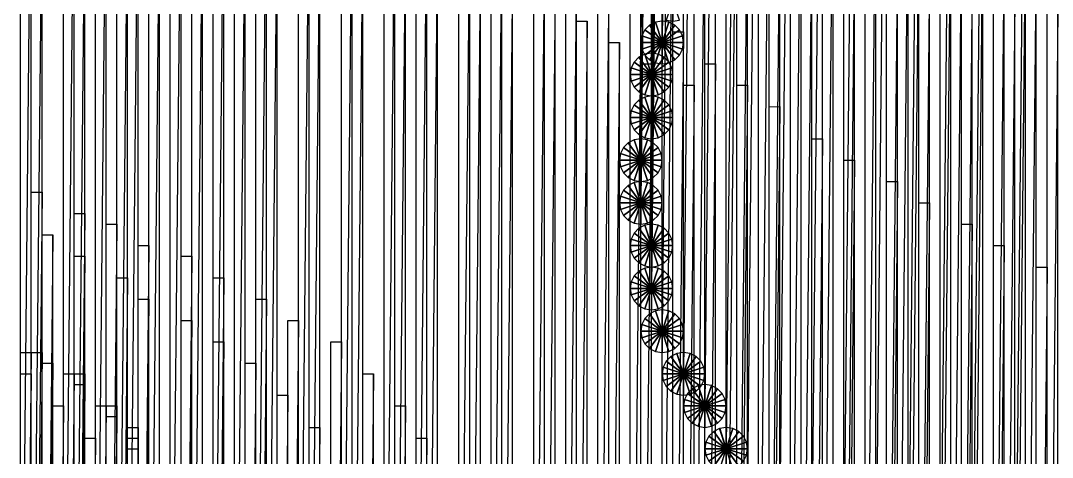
# Model space of a CAD drawing. Header units: metres. Extents: x -172 to 779, y -182 to 937.
# Drawn here: x -10 to 86.5, y 455.2 to 496 of the extents above; entities that cross this region are included whole.
import ezdxf

# ---------------------------------------------------------------- set-up
doc = ezdxf.new("R2010")
doc.units = ezdxf.units.M

msp = doc.modelspace()

# ---------------------------------------------------------------- linework, layer by layer
for points in [[(50, 494), (51, 494), (51, 595), (51.0001, 595.0001, 0.0001)], [(51, 595), (50, 494), (50, 595), (50.0001, 595.0001, 0.0001)], [(49, 491), (50, 491), (50, 592), (50.0001, 592.0001, 0.0001)], [(50, 592), (49, 491), (49, 592), (49.0001, 592.0001, 0.0001)], [(49, 487), (50, 487), (50, 588), (50.0001, 588.0001, 0.0001)], [(50, 588), (49, 487), (49, 588), (49.0001, 588.0001, 0.0001)], [(48, 483), (49, 483), (49, 584), (49.0001, 584.0001, 0.0001)], [(49, 584), (48, 483), (48, 584), (48.0001, 584.0001, 0.0001)], [(48, 479), (49, 479), (49, 580), (49.0001, 580.0001, 0.0001)], [(49, 580), (48, 479), (48, 580), (48.0001, 580.0001, 0.0001)], [(49, 475), (50, 475), (50, 576), (50.0001, 576.0001, 0.0001)], [(50, 576), (49, 475), (49, 576), (49.0001, 576.0001, 0.0001)], [(49, 471), (50, 471), (50, 572), (50.0001, 572.0001, 0.0001)], [(50, 572), (49, 471), (49, 572), (49.0001, 572.0001, 0.0001)], [(50, 467), (51, 467), (51, 568), (51.0001, 568.0001, 0.0001)], [(51, 568), (50, 467), (50, 568), (50.0001, 568.0001, 0.0001)], [(52, 463), (53, 463), (53, 564), (53.0001, 564.0001, 0.0001)], [(53, 564), (52, 463), (52, 564), (52.0001, 564.0001, 0.0001)], [(54, 460), (55, 460), (55, 561), (55.0001, 561.0001, 0.0001)], [(55, 561), (54, 460), (54, 561), (54.0001, 561.0001, 0.0001)], [(56, 456), (57, 456), (57, 557), (57.0001, 557.0001, 0.0001)], [(57, 557), (56, 456), (56, 557), (56.0001, 557.0001, 0.0001)], [(58, 453), (59, 453), (59, 554), (59.0001, 554.0001, 0.0001)], [(59, 554), (58, 453), (58, 554), (58.0001, 554.0001, 0.0001)], [(61, 450), (62, 450), (62, 551), (62.0001, 551.0001, 0.0001)], [(62, 551), (61, 450), (61, 551), (61.0001, 551.0001, 0.0001)], [(64, 447), (65, 447), (65, 548), (65.0001, 548.0001, 0.0001)], [(65, 548), (64, 447), (64, 548), (64.0001, 548.0001, 0.0001)], [(67, 445), (68, 445), (68, 546), (68.0001, 546.0001, 0.0001)], [(68, 546), (67, 445), (67, 546), (67.0001, 546.0001, 0.0001)], [(70, 442), (71, 442), (71, 543), (71.0001, 543.0001, 0.0001)], [(71, 543), (70, 442), (70, 543), (70.0001, 543.0001, 0.0001)], [(73, 439), (74, 439), (74, 540), (74.0001, 540.0001, 0.0001)], [(74, 540), (73, 439), (73, 540), (73.0001, 540.0001, 0.0001)], [(76, 437), (77, 437), (77, 538), (77.0001, 538.0001, 0.0001)], [(77, 538), (76, 437), (76, 538), (76.0001, 538.0001, 0.0001)], [(79, 434), (80, 434), (80, 535), (80.0001, 535.0001, 0.0001)], [(80, 535), (79, 434), (79, 535), (79.0001, 535.0001, 0.0001)], [(83, 432), (84, 432), (84, 533), (84.0001, 533.0001, 0.0001)], [(84, 533), (83, 432), (83, 533), (83.0001, 533.0001, 0.0001)], [(56, 422), (57, 422), (57, 523), (57.0001, 523.0001, 0.0001)], [(57, 523), (56, 422), (56, 523), (56.0001, 523.0001, 0.0001)], [(59, 420), (60, 420), (60, 521), (60.0001, 521.0001, 0.0001)], [(60, 521), (59, 420), (59, 521), (59.0001, 521.0001, 0.0001)], [(-10, 417), (-9, 417), (-9, 518), (-8.9999, 518.0001, 0.0001)], [(-9, 518), (-10, 417), (-10, 518), (-9.9999, 518.0001, 0.0001)], [(62, 417), (63, 417), (63, 518), (63.0001, 518.0001, 0.0001)], [(63, 518), (62, 417), (62, 518), (62.0001, 518.0001, 0.0001)], [(-6, 416), (-5, 416), (-5, 517), (-4.9999, 517.0001, 0.0001)], [(-5, 517), (-6, 416), (-6, 517), (-5.9999, 517.0001, 0.0001)], [(-3, 415), (-2, 415), (-2, 516), (-1.9999, 516.0001, 0.0001)], [(-2, 516), (-3, 415), (-3, 516), (-2.9999, 516.0001, 0.0001)], [(50, 415), (51, 415), (51, 516), (51.0001, 516.0001, 0.0001)], [(51, 516), (50, 415), (50, 516), (50.0001, 516.0001, 0.0001)], [(65, 415), (66, 415), (66, 516), (66.0001, 516.0001, 0.0001)], [(66, 516), (65, 415), (65, 516), (65.0001, 516.0001, 0.0001)], [(0, 414), (1, 414), (1, 515), (1.0001, 515.0001, 0.0001)], [(1, 515), (0, 414), (0, 515), (0.0001, 515.0001, 0.0001)], [(4, 414), (5, 414), (5, 515), (5.0001, 515.0001, 0.0001)], [(5, 515), (4, 414), (4, 515), (4.0001, 515.0001, 0.0001)], [(8, 413), (9, 413), (9, 514), (9.0001, 514.0001, 0.0001)], [(9, 514), (8, 413), (8, 514), (8.0001, 514.0001, 0.0001)], [(12, 413), (13, 413), (13, 514), (13.0001, 514.0001, 0.0001)], [(13, 514), (12, 413), (12, 514), (12.0001, 514.0001, 0.0001)], [(69, 413), (70, 413), (70, 514), (70.0001, 514.0001, 0.0001)], [(70, 514), (69, 413), (69, 514), (69.0001, 514.0001, 0.0001)], [(16, 412), (17, 412), (17, 513), (17.0001, 513.0001, 0.0001)], [(17, 513), (16, 412), (16, 513), (16.0001, 513.0001, 0.0001)], [(53, 412), (54, 412), (54, 513), (54.0001, 513.0001, 0.0001)], [(54, 513), (53, 412), (53, 513), (53.0001, 513.0001, 0.0001)], [(20, 411), (21, 411), (21, 512), (21.0001, 512.0001, 0.0001)], [(21, 512), (20, 411), (20, 512), (20.0001, 512.0001, 0.0001)], [(72, 411), (73, 411), (73, 512), (73.0001, 512.0001, 0.0001)], [(73, 512), (72, 411), (72, 512), (72.0001, 512.0001, 0.0001)], [(-9, 410), (-8, 410), (-8, 511), (-7.9999, 511.0001, 0.0001)], [(-8, 511), (-9, 410), (-9, 511), (-8.9999, 511.0001, 0.0001)], [(24, 410), (25, 410), (25, 511), (25.0001, 511.0001, 0.0001)], [(25, 511), (24, 410), (24, 511), (24.0001, 511.0001, 0.0001)], [(57, 410), (58, 410), (58, 511), (58.0001, 511.0001, 0.0001)], [(58, 511), (57, 410), (57, 511), (57.0001, 511.0001, 0.0001)], [(-5, 409), (-4, 409), (-4, 510), (-3.9999, 510.0001, 0.0001)], [(-4, 510), (-5, 409), (-5, 510), (-4.9999, 510.0001, 0.0001)], [(-1, 409), (0, 409), (0, 510), (0.0001, 510.0001, 0.0001)], [(0, 510), (-1, 409), (-1, 510), (-0.9999, 510.0001, 0.0001)], [(2, 409), (3, 409), (3, 510), (3.0001, 510.0001, 0.0001)], [(3, 510), (2, 409), (2, 510), (2.0001, 510.0001, 0.0001)], [(6, 409), (7, 409), (7, 510), (7.0001, 510.0001, 0.0001)], [(7, 510), (6, 409), (6, 510), (6.0001, 510.0001, 0.0001)], [(10, 409), (11, 409), (11, 510), (11.0001, 510.0001, 0.0001)], [(11, 510), (10, 409), (10, 510), (10.0001, 510.0001, 0.0001)], [(27, 409), (28, 409), (28, 510), (28.0001, 510.0001, 0.0001)], [(28, 510), (27, 409), (27, 510), (27.0001, 510.0001, 0.0001)], [(76, 409), (77, 409), (77, 510), (77.0001, 510.0001, 0.0001)], [(77, 510), (76, 409), (76, 510), (76.0001, 510.0001, 0.0001)], [(13, 408), (14, 408), (14, 509), (14.0001, 509.0001, 0.0001)], [(14, 509), (13, 408), (13, 509), (13.0001, 509.0001, 0.0001)], [(60, 408), (61, 408), (61, 509), (61.0001, 509.0001, 0.0001)], [(61, 509), (60, 408), (60, 509), (60.0001, 509.0001, 0.0001)], [(17, 407), (18, 407), (18, 508), (18.0001, 508.0001, 0.0001)], [(18, 508), (17, 407), (17, 508), (17.0001, 508.0001, 0.0001)], [(31, 407), (32, 407), (32, 508), (32.0001, 508.0001, 0.0001)], [(32, 508), (31, 407), (31, 508), (31.0001, 508.0001, 0.0001)], [(73, 407), (74, 407), (74, 508), (74.0001, 508.0001, 0.0001)], [(74, 508), (73, 407), (73, 508), (73.0001, 508.0001, 0.0001)], [(79, 407), (80, 407), (80, 508), (80.0001, 508.0001, 0.0001)], [(80, 508), (79, 407), (79, 508), (79.0001, 508.0001, 0.0001)], [(21, 406), (22, 406), (22, 507), (22.0001, 507.0001, 0.0001)], [(22, 507), (21, 406), (21, 507), (21.0001, 507.0001, 0.0001)], [(63, 406), (64, 406), (64, 507), (64.0001, 507.0001, 0.0001)], [(64, 507), (63, 406), (63, 507), (63.0001, 507.0001, 0.0001)], [(83, 406), (84, 406), (84, 507), (84.0001, 507.0001, 0.0001)], [(84, 507), (83, 406), (83, 507), (83.0001, 507.0001, 0.0001)], [(25, 405), (26, 405), (26, 506), (26.0001, 506.0001, 0.0001)], [(26, 506), (25, 405), (25, 506), (25.0001, 506.0001, 0.0001)], [(34, 405), (35, 405), (35, 506), (35.0001, 506.0001, 0.0001)], [(35, 506), (34, 405), (34, 506), (34.0001, 506.0001, 0.0001)], [(77, 405), (78, 405), (78, 506), (78.0001, 506.0001, 0.0001)], [(78, 506), (77, 405), (77, 506), (77.0001, 506.0001, 0.0001)], [(28, 404), (29, 404), (29, 505), (29.0001, 505.0001, 0.0001)], [(29, 505), (28, 404), (28, 505), (28.0001, 505.0001, 0.0001)], [(38, 403), (39, 403), (39, 504), (39.0001, 504.0001, 0.0001)], [(39, 504), (38, 403), (38, 504), (38.0001, 504.0001, 0.0001)], [(67, 403), (68, 403), (68, 504), (68.0001, 504.0001, 0.0001)], [(68, 504), (67, 403), (67, 504), (67.0001, 504.0001, 0.0001)], [(81, 403), (82, 403), (82, 504), (82.0001, 504.0001, 0.0001)], [(82, 504), (81, 403), (81, 504), (81.0001, 504.0001, 0.0001)], [(32, 402), (33, 402), (33, 503), (33.0001, 503.0001, 0.0001)], [(33, 503), (32, 402), (32, 503), (32.0001, 503.0001, 0.0001)], [(71, 402), (72, 402), (72, 503), (72.0001, 503.0001, 0.0001)], [(72, 503), (71, 402), (71, 503), (71.0001, 503.0001, 0.0001)], [(84, 402), (85, 402), (85, 503), (85.0001, 503.0001, 0.0001)], [(85, 503), (84, 402), (84, 503), (84.0001, 503.0001, 0.0001)], [(41, 401), (42, 401), (42, 502), (42.0001, 502.0001, 0.0001)], [(42, 502), (41, 401), (41, 502), (41.0001, 502.0001, 0.0001)], [(35, 400), (36, 400), (36, 501), (36.0001, 501.0001, 0.0001)], [(36, 501), (35, 400), (35, 501), (35.0001, 501.0001, 0.0001)], [(74, 400), (75, 400), (75, 501), (75.0001, 501.0001, 0.0001)], [(75, 501), (74, 400), (74, 501), (74.0001, 501.0001, 0.0001)], [(44, 399), (45, 399), (45, 500), (45.0001, 500.0001, 0.0001)], [(45, 500), (44, 399), (44, 500), (44.0001, 500.0001, 0.0001)], [(78, 399), (79, 399), (79, 500), (79.0001, 500.0001, 0.0001)], [(79, 500), (78, 399), (78, 500), (78.0001, 500.0001, 0.0001)], [(39, 398), (40, 398), (40, 499), (40.0001, 499.0001, 0.0001)], [(40, 499), (39, 398), (39, 499), (39.0001, 499.0001, 0.0001)], [(51, 498), (50.381966, 496.0979), (51, 496), (51.0001, 496.0001, 0.0001)], [(51, 498), (51, 496), (51.618034, 496.0979), (51.618134, 496.098, 0.0001)], [(82, 397), (83, 397), (83, 498), (83.0001, 498.0001, 0.0001)], [(83, 498), (82, 397), (82, 498), (82.0001, 498.0001, 0.0001)], [(47, 396), (48, 396), (48, 497), (48.0001, 497.0001, 0.0001)], [(48, 497), (47, 396), (47, 497), (47.0001, 497.0001, 0.0001)], [(86, 396), (87, 396), (87, 497), (87.0001, 497.0001, 0.0001)], [(87, 497), (86, 396), (86, 497), (86.0001, 497.0001, 0.0001)], [(42, 395), (43, 395), (43, 496), (43.0001, 496.0001, 0.0001)], [(43, 496), (42, 395), (42, 496), (42.0001, 496.0001, 0.0001)], [(50, 494), (48.381966, 495.17557), (48.097885, 494.61804), (48.097984, 494.61813, 0.0001)], [(50, 494), (48.82443, 495.61804), (48.381966, 495.17557), (48.382065, 495.17566, 0.0001)], [(50, 494), (49.381966, 495.9021), (48.82443, 495.61804), (48.824528, 495.61813, 0.0001)], [(50, 494), (50, 496), (49.381966, 495.9021), (49.382065, 495.9022, 0.0001)], [(50, 494), (50.618034, 495.9021), (50, 496), (50.0001, 496.0001, 0.0001)], [(50, 494), (51.17557, 495.61804), (50.618034, 495.9021), (50.618134, 495.9022, 0.0001)], [(50, 494), (51.618034, 495.17557), (51.17557, 495.61804), (51.17567, 495.61813, 0.0001)], [(50, 494), (51.902115, 494.61804), (51.618034, 495.17557), (51.618134, 495.17566, 0.0001)], [(50, 494), (48.097885, 494.61804), (48, 494), (48.0001, 494.0001, 0.0001)], [(50, 494), (52, 494), (51.902115, 494.61804), (51.902214, 494.61813, 0.0001)], [(51, 394), (52, 394), (52, 495), (52.0001, 495.0001, 0.0001)], [(52, 495), (51, 394), (51, 495), (51.0001, 495.0001, 0.0001)], [(45, 393), (46, 393), (46, 494), (46.0001, 494.0001, 0.0001)], [(46, 494), (45, 393), (45, 494), (45.0001, 494.0001, 0.0001)], [(50, 494), (48, 494), (48.097885, 493.38196), (48.097984, 493.38205, 0.0001)], [(50, 494), (48.097885, 493.38196), (48.381966, 492.82443), (48.382065, 492.82452, 0.0001)], [(50, 494), (48.381966, 492.82443), (48.82443, 492.38196), (48.824528, 492.38205, 0.0001)], [(50, 494), (48.82443, 492.38196), (49.381966, 492.0979), (49.382065, 492.098, 0.0001)], [(50, 494), (49.381966, 492.0979), (50, 492), (50.0001, 492.0001, 0.0001)], [(50, 494), (51.902115, 493.38196), (52, 494), (52.0001, 494.0001, 0.0001)], [(50, 494), (50, 492), (50.618034, 492.0979), (50.618134, 492.098, 0.0001)], [(50, 494), (50.618034, 492.0979), (51.17557, 492.38196), (51.17567, 492.38205, 0.0001)], [(50, 494), (51.17557, 492.38196), (51.618034, 492.82443), (51.618134, 492.82452, 0.0001)], [(50, 494), (51.618034, 492.82443), (51.902115, 493.38196), (51.902214, 493.38205, 0.0001)], [(49, 491), (47.381966, 492.17557), (47.097885, 491.61804), (47.097984, 491.61813, 0.0001)], [(49, 491), (47.82443, 492.61804), (47.381966, 492.17557), (47.382065, 492.17566, 0.0001)], [(49, 491), (48.381966, 492.9021), (47.82443, 492.61804), (47.824528, 492.61813, 0.0001)], [(49, 491), (49, 493), (48.381966, 492.9021), (48.382065, 492.9022, 0.0001)], [(49, 491), (49.618034, 492.9021), (49, 493), (49.0001, 493.0001, 0.0001)], [(49, 491), (50.17557, 492.61804), (49.618034, 492.9021), (49.618134, 492.9022, 0.0001)], [(49, 491), (50.618034, 492.17557), (50.17557, 492.61804), (50.17567, 492.61813, 0.0001)], [(49, 491), (50.902115, 491.61804), (50.618034, 492.17557), (50.618134, 492.17566, 0.0001)], [(49, 491), (47.097885, 491.61804), (47, 491), (47.0001, 491.0001, 0.0001)], [(48, 391), (49, 391), (49, 492), (49.0001, 492.0001, 0.0001)], [(49, 492), (48, 391), (48, 492), (48.0001, 492.0001, 0.0001)], [(49, 491), (51, 491), (50.902115, 491.61804), (50.902214, 491.61813, 0.0001)], [(54, 391), (55, 391), (55, 492), (55.0001, 492.0001, 0.0001)], [(55, 492), (54, 391), (54, 492), (54.0001, 492.0001, 0.0001)], [(49, 491), (47, 491), (47.097885, 490.38196), (47.097984, 490.38205, 0.0001)], [(49, 491), (47.097885, 490.38196), (47.381966, 489.82443), (47.382065, 489.82452, 0.0001)], [(49, 491), (47.381966, 489.82443), (47.82443, 489.38196), (47.824528, 489.38205, 0.0001)], [(49, 491), (47.82443, 489.38196), (48.381966, 489.0979), (48.382065, 489.098, 0.0001)], [(49, 491), (48.381966, 489.0979), (49, 489), (49.0001, 489.0001, 0.0001)], [(49, 491), (50.902115, 490.38196), (51, 491), (51.0001, 491.0001, 0.0001)], [(49, 491), (49, 489), (49.618034, 489.0979), (49.618134, 489.098, 0.0001)], [(49, 491), (49.618034, 489.0979), (50.17557, 489.38196), (50.17567, 489.38205, 0.0001)], [(49, 491), (50.17557, 489.38196), (50.618034, 489.82443), (50.618134, 489.82452, 0.0001)], [(49, 491), (50.618034, 489.82443), (50.902115, 490.38196), (50.902214, 490.38205, 0.0001)], [(52, 389), (53, 389), (53, 490), (53.0001, 490.0001, 0.0001)], [(53, 490), (52, 389), (52, 490), (52.0001, 490.0001, 0.0001)], [(57, 389), (58, 389), (58, 490), (58.0001, 490.0001, 0.0001)], [(58, 490), (57, 389), (57, 490), (57.0001, 490.0001, 0.0001)], [(49, 487), (47.82443, 488.61804), (47.381966, 488.17557), (47.382065, 488.17566, 0.0001)], [(49, 487), (48.381966, 488.9021), (47.82443, 488.61804), (47.824528, 488.61813, 0.0001)], [(49, 487), (49, 489), (48.381966, 488.9021), (48.382065, 488.9022, 0.0001)], [(49, 487), (49.618034, 488.9021), (49, 489), (49.0001, 489.0001, 0.0001)], [(49, 487), (50.17557, 488.61804), (49.618034, 488.9021), (49.618134, 488.9022, 0.0001)], [(49, 487), (50.618034, 488.17557), (50.17557, 488.61804), (50.17567, 488.61813, 0.0001)], [(49, 487), (47.097885, 487.61804), (47, 487), (47.0001, 487.0001, 0.0001)], [(49, 487), (47.381966, 488.17557), (47.097885, 487.61804), (47.097984, 487.61813, 0.0001)], [(49, 487), (50.902115, 487.61804), (50.618034, 488.17557), (50.618134, 488.17566, 0.0001)], [(49, 487), (51, 487), (50.902115, 487.61804), (50.902214, 487.61813, 0.0001)], [(60, 387), (61, 387), (61, 488), (61.0001, 488.0001, 0.0001)], [(61, 488), (60, 387), (60, 488), (60.0001, 488.0001, 0.0001)], [(49, 487), (47, 487), (47.097885, 486.38196), (47.097984, 486.38205, 0.0001)], [(49, 487), (47.097885, 486.38196), (47.381966, 485.82443), (47.382065, 485.82452, 0.0001)], [(49, 487), (47.381966, 485.82443), (47.82443, 485.38196), (47.824528, 485.38205, 0.0001)], [(49, 487), (47.82443, 485.38196), (48.381966, 485.0979), (48.382065, 485.098, 0.0001)], [(49, 487), (48.381966, 485.0979), (49, 485), (49.0001, 485.0001, 0.0001)], [(49, 487), (50.902115, 486.38196), (51, 487), (51.0001, 487.0001, 0.0001)], [(49, 487), (49, 485), (49.618034, 485.0979), (49.618134, 485.098, 0.0001)], [(49, 487), (49.618034, 485.0979), (50.17557, 485.38196), (50.17567, 485.38205, 0.0001)], [(49, 487), (50.17557, 485.38196), (50.618034, 485.82443), (50.618134, 485.82452, 0.0001)], [(49, 487), (50.618034, 485.82443), (50.902115, 486.38196), (50.902214, 486.38205, 0.0001)], [(48, 483), (46.82443, 484.61804), (46.381966, 484.17557), (46.382065, 484.17566, 0.0001)], [(48, 483), (47.381966, 484.9021), (46.82443, 484.61804), (46.824528, 484.61813, 0.0001)], [(48, 483), (48, 485), (47.381966, 484.9021), (47.382065, 484.9022, 0.0001)], [(48, 483), (48.618034, 484.9021), (48, 485), (48.0001, 485.0001, 0.0001)], [(48, 483), (49.17557, 484.61804), (48.618034, 484.9021), (48.618134, 484.9022, 0.0001)], [(48, 483), (49.618034, 484.17557), (49.17557, 484.61804), (49.17567, 484.61813, 0.0001)], [(64, 384), (65, 384), (65, 485), (65.0001, 485.0001, 0.0001)], [(65, 485), (64, 384), (64, 485), (64.0001, 485.0001, 0.0001)], [(48, 483), (46.097885, 483.61804), (46, 483), (46.0001, 483.0001, 0.0001)], [(48, 483), (46.381966, 484.17557), (46.097885, 483.61804), (46.097984, 483.61813, 0.0001)], [(48, 483), (49.902115, 483.61804), (49.618034, 484.17557), (49.618134, 484.17566, 0.0001)], [(48, 483), (50, 483), (49.902115, 483.61804), (49.902214, 483.61813, 0.0001)], [(48, 483), (46, 483), (46.097885, 482.38196), (46.097984, 482.38205, 0.0001)], [(48, 483), (46.097885, 482.38196), (46.381966, 481.82443), (46.382065, 481.82452, 0.0001)], [(48, 483), (46.381966, 481.82443), (46.82443, 481.38196), (46.824528, 481.38205, 0.0001)], [(48, 483), (46.82443, 481.38196), (47.381966, 481.0979), (47.382065, 481.098, 0.0001)], [(48, 483), (47.381966, 481.0979), (48, 481), (48.0001, 481.0001, 0.0001)], [(48, 483), (49.902115, 482.38196), (50, 483), (50.0001, 483.0001, 0.0001)], [(48, 483), (48, 481), (48.618034, 481.0979), (48.618134, 481.098, 0.0001)], [(48, 483), (48.618034, 481.0979), (49.17557, 481.38196), (49.17567, 481.38205, 0.0001)], [(48, 483), (49.17557, 481.38196), (49.618034, 481.82443), (49.618134, 481.82452, 0.0001)], [(48, 483), (49.618034, 481.82443), (49.902115, 482.38196), (49.902214, 482.38205, 0.0001)], [(67, 382), (68, 382), (68, 483), (68.0001, 483.0001, 0.0001)], [(68, 483), (67, 382), (67, 483), (67.0001, 483.0001, 0.0001)], [(48, 479), (46.82443, 480.61804), (46.381966, 480.17557), (46.382065, 480.17566, 0.0001)], [(48, 479), (47.381966, 480.9021), (46.82443, 480.61804), (46.824528, 480.61813, 0.0001)], [(48, 479), (48, 481), (47.381966, 480.9021), (47.382065, 480.9022, 0.0001)], [(48, 479), (48.618034, 480.9021), (48, 481), (48.0001, 481.0001, 0.0001)], [(48, 479), (49.17557, 480.61804), (48.618034, 480.9021), (48.618134, 480.9022, 0.0001)], [(48, 479), (49.618034, 480.17557), (49.17557, 480.61804), (49.17567, 480.61813, 0.0001)], [(71, 380), (72, 380), (72, 481), (72.0001, 481.0001, 0.0001)], [(72, 481), (71, 380), (71, 481), (71.0001, 481.0001, 0.0001)], [(-9, 379), (-8, 379), (-8, 480), (-7.9999, 480.0001, 0.0001)], [(-8, 480), (-9, 379), (-9, 480), (-8.9999, 480.0001, 0.0001)], [(48, 479), (46.097885, 479.61804), (46, 479), (46.0001, 479.0001, 0.0001)], [(48, 479), (46.381966, 480.17557), (46.097885, 479.61804), (46.097984, 479.61813, 0.0001)], [(48, 479), (49.902115, 479.61804), (49.618034, 480.17557), (49.618134, 480.17566, 0.0001)], [(48, 479), (50, 479), (49.902115, 479.61804), (49.902214, 479.61813, 0.0001)], [(48, 479), (46, 479), (46.097885, 478.38196), (46.097984, 478.38205, 0.0001)], [(48, 479), (46.097885, 478.38196), (46.381966, 477.82443), (46.382065, 477.82452, 0.0001)], [(48, 479), (46.381966, 477.82443), (46.82443, 477.38196), (46.824528, 477.38205, 0.0001)], [(48, 479), (46.82443, 477.38196), (47.381966, 477.0979), (47.382065, 477.098, 0.0001)], [(48, 479), (47.381966, 477.0979), (48, 477), (48.0001, 477.0001, 0.0001)], [(48, 479), (49.902115, 478.38196), (50, 479), (50.0001, 479.0001, 0.0001)], [(48, 479), (48, 477), (48.618034, 477.0979), (48.618134, 477.098, 0.0001)], [(48, 479), (48.618034, 477.0979), (49.17557, 477.38196), (49.17567, 477.38205, 0.0001)], [(48, 479), (49.17557, 477.38196), (49.618034, 477.82443), (49.618134, 477.82452, 0.0001)], [(48, 479), (49.618034, 477.82443), (49.902115, 478.38196), (49.902214, 478.38205, 0.0001)], [(74, 378), (75, 378), (75, 479), (75.0001, 479.0001, 0.0001)], [(75, 479), (74, 378), (74, 479), (74.0001, 479.0001, 0.0001)], [(-5, 377), (-4, 377), (-4, 478), (-3.9999, 478.0001, 0.0001)], [(-4, 478), (-5, 377), (-5, 478), (-4.9999, 478.0001, 0.0001)], [(-2, 376), (-1, 376), (-1, 477), (-0.9999, 477.0001, 0.0001)], [(-1, 477), (-2, 376), (-2, 477), (-1.9999, 477.0001, 0.0001)], [(49, 475), (48.381966, 476.9021), (47.82443, 476.61804), (47.824528, 476.61813, 0.0001)], [(49, 475), (49, 477), (48.381966, 476.9021), (48.382065, 476.9022, 0.0001)], [(49, 475), (49.618034, 476.9021), (49, 477), (49.0001, 477.0001, 0.0001)], [(49, 475), (50.17557, 476.61804), (49.618034, 476.9021), (49.618134, 476.9022, 0.0001)], [(78, 376), (79, 376), (79, 477), (79.0001, 477.0001, 0.0001)], [(79, 477), (78, 376), (78, 477), (78.0001, 477.0001, 0.0001)], [(-8, 375), (-7, 375), (-7, 476), (-6.9999, 476.0001, 0.0001)], [(-7, 476), (-8, 375), (-8, 476), (-7.9999, 476.0001, 0.0001)], [(49, 475), (47.381966, 476.17557), (47.097885, 475.61804), (47.097984, 475.61813, 0.0001)], [(49, 475), (47.82443, 476.61804), (47.381966, 476.17557), (47.382065, 476.17566, 0.0001)], [(49, 475), (50.618034, 476.17557), (50.17557, 476.61804), (50.17567, 476.61813, 0.0001)], [(49, 475), (50.902115, 475.61804), (50.618034, 476.17557), (50.618134, 476.17566, 0.0001)], [(1, 374), (2, 374), (2, 475), (2.0001, 475.0001, 0.0001)], [(2, 475), (1, 374), (1, 475), (1.0001, 475.0001, 0.0001)], [(49, 475), (47.097885, 475.61804), (47, 475), (47.0001, 475.0001, 0.0001)], [(49, 475), (47, 475), (47.097885, 474.38196), (47.097984, 474.38205, 0.0001)], [(49, 475), (47.097885, 474.38196), (47.381966, 473.82443), (47.382065, 473.82452, 0.0001)], [(49, 475), (47.381966, 473.82443), (47.82443, 473.38196), (47.824528, 473.38205, 0.0001)], [(49, 475), (47.82443, 473.38196), (48.381966, 473.0979), (48.382065, 473.098, 0.0001)], [(49, 475), (48.381966, 473.0979), (49, 473), (49.0001, 473.0001, 0.0001)], [(49, 475), (51, 475), (50.902115, 475.61804), (50.902214, 475.61813, 0.0001)], [(49, 475), (50.902115, 474.38196), (51, 475), (51.0001, 475.0001, 0.0001)], [(49, 475), (49, 473), (49.618034, 473.0979), (49.618134, 473.098, 0.0001)], [(49, 475), (49.618034, 473.0979), (50.17557, 473.38196), (50.17567, 473.38205, 0.0001)], [(49, 475), (50.17557, 473.38196), (50.618034, 473.82443), (50.618134, 473.82452, 0.0001)], [(49, 475), (50.618034, 473.82443), (50.902115, 474.38196), (50.902214, 474.38205, 0.0001)], [(81, 374), (82, 374), (82, 475), (82.0001, 475.0001, 0.0001)], [(82, 475), (81, 374), (81, 475), (81.0001, 475.0001, 0.0001)], [(-5, 373), (-4, 373), (-4, 474), (-3.9999, 474.0001, 0.0001)], [(-4, 474), (-5, 373), (-5, 474), (-4.9999, 474.0001, 0.0001)], [(5, 373), (6, 373), (6, 474), (6.0001, 474.0001, 0.0001)], [(6, 474), (5, 373), (5, 474), (5.0001, 474.0001, 0.0001)], [(49, 471), (48.381966, 472.9021), (47.82443, 472.61804), (47.824528, 472.61813, 0.0001)], [(49, 471), (49, 473), (48.381966, 472.9021), (48.382065, 472.9022, 0.0001)], [(49, 471), (49.618034, 472.9021), (49, 473), (49.0001, 473.0001, 0.0001)], [(49, 471), (50.17557, 472.61804), (49.618034, 472.9021), (49.618134, 472.9022, 0.0001)], [(85, 372), (86, 372), (86, 473), (86.0001, 473.0001, 0.0001)], [(86, 473), (85, 372), (85, 473), (85.0001, 473.0001, 0.0001)], [(-1, 371), (0, 371), (0, 472), (0.0001, 472.0001, 0.0001)], [(0, 472), (-1, 371), (-1, 472), (-0.9999, 472.0001, 0.0001)], [(8, 371), (9, 371), (9, 472), (9.0001, 472.0001, 0.0001)], [(9, 472), (8, 371), (8, 472), (8.0001, 472.0001, 0.0001)], [(49, 471), (47.381966, 472.17557), (47.097885, 471.61804), (47.097984, 471.61813, 0.0001)], [(49, 471), (47.82443, 472.61804), (47.381966, 472.17557), (47.382065, 472.17566, 0.0001)], [(49, 471), (50.618034, 472.17557), (50.17557, 472.61804), (50.17567, 472.61813, 0.0001)], [(49, 471), (50.902115, 471.61804), (50.618034, 472.17557), (50.618134, 472.17566, 0.0001)], [(49, 471), (47.097885, 471.61804), (47, 471), (47.0001, 471.0001, 0.0001)], [(49, 471), (47, 471), (47.097885, 470.38196), (47.097984, 470.38205, 0.0001)], [(49, 471), (47.097885, 470.38196), (47.381966, 469.82443), (47.382065, 469.82452, 0.0001)], [(49, 471), (47.381966, 469.82443), (47.82443, 469.38196), (47.824528, 469.38205, 0.0001)], [(49, 471), (47.82443, 469.38196), (48.381966, 469.0979), (48.382065, 469.098, 0.0001)], [(49, 471), (48.381966, 469.0979), (49, 469), (49.0001, 469.0001, 0.0001)], [(49, 471), (51, 471), (50.902115, 471.61804), (50.902214, 471.61813, 0.0001)], [(49, 471), (50.902115, 470.38196), (51, 471), (51.0001, 471.0001, 0.0001)], [(49, 471), (49, 469), (49.618034, 469.0979), (49.618134, 469.098, 0.0001)], [(49, 471), (49.618034, 469.0979), (50.17557, 469.38196), (50.17567, 469.38205, 0.0001)], [(49, 471), (50.17557, 469.38196), (50.618034, 469.82443), (50.618134, 469.82452, 0.0001)], [(49, 471), (50.618034, 469.82443), (50.902115, 470.38196), (50.902214, 470.38205, 0.0001)], [(1, 369), (2, 369), (2, 470), (2.0001, 470.0001, 0.0001)], [(2, 470), (1, 369), (1, 470), (1.0001, 470.0001, 0.0001)], [(12, 369), (13, 369), (13, 470), (13.0001, 470.0001, 0.0001)], [(13, 470), (12, 369), (12, 470), (12.0001, 470.0001, 0.0001)], [(50, 467), (50, 469), (49.381966, 468.9021), (49.382065, 468.9022, 0.0001)], [(50, 467), (50.618034, 468.9021), (50, 469), (50.0001, 469.0001, 0.0001)], [(50, 467), (48.381966, 468.17557), (48.097885, 467.61804), (48.097984, 467.61813, 0.0001)], [(50, 467), (48.82443, 468.61804), (48.381966, 468.17557), (48.382065, 468.17566, 0.0001)], [(50, 467), (49.381966, 468.9021), (48.82443, 468.61804), (48.824528, 468.61813, 0.0001)], [(50, 467), (51.17557, 468.61804), (50.618034, 468.9021), (50.618134, 468.9022, 0.0001)], [(50, 467), (51.618034, 468.17557), (51.17557, 468.61804), (51.17567, 468.61813, 0.0001)], [(50, 467), (51.902115, 467.61804), (51.618034, 468.17557), (51.618134, 468.17566, 0.0001)], [(5, 367), (6, 367), (6, 468), (6.0001, 468.0001, 0.0001)], [(6, 468), (5, 367), (5, 468), (5.0001, 468.0001, 0.0001)], [(15, 367), (16, 367), (16, 468), (16.0001, 468.0001, 0.0001)], [(16, 468), (15, 367), (15, 468), (15.0001, 468.0001, 0.0001)], [(50, 467), (48.097885, 467.61804), (48, 467), (48.0001, 467.0001, 0.0001)], [(50, 467), (52, 467), (51.902115, 467.61804), (51.902214, 467.61813, 0.0001)], [(50, 467), (48, 467), (48.097885, 466.38196), (48.097984, 466.38205, 0.0001)], [(50, 467), (48.097885, 466.38196), (48.381966, 465.82443), (48.382065, 465.82452, 0.0001)], [(50, 467), (48.381966, 465.82443), (48.82443, 465.38196), (48.824528, 465.38205, 0.0001)], [(50, 467), (48.82443, 465.38196), (49.381966, 465.0979), (49.382065, 465.098, 0.0001)], [(50, 467), (49.381966, 465.0979), (50, 465), (50.0001, 465.0001, 0.0001)], [(50, 467), (51.902115, 466.38196), (52, 467), (52.0001, 467.0001, 0.0001)], [(50, 467), (50, 465), (50.618034, 465.0979), (50.618134, 465.098, 0.0001)], [(50, 467), (50.618034, 465.0979), (51.17557, 465.38196), (51.17567, 465.38205, 0.0001)], [(50, 467), (51.17557, 465.38196), (51.618034, 465.82443), (51.618134, 465.82452, 0.0001)], [(50, 467), (51.618034, 465.82443), (51.902115, 466.38196), (51.902214, 466.38205, 0.0001)], [(8, 365), (9, 365), (9, 466), (9.0001, 466.0001, 0.0001)], [(9, 466), (8, 365), (8, 466), (8.0001, 466.0001, 0.0001)], [(19, 365), (20, 365), (20, 466), (20.0001, 466.0001, 0.0001)], [(20, 466), (19, 365), (19, 466), (19.0001, 466.0001, 0.0001)], [(-10, 364), (-9, 364), (-9, 465), (-8.9999, 465.0001, 0.0001)], [(-9, 465), (-10, 364), (-10, 465), (-9.9999, 465.0001, 0.0001)], [(-9, 364), (-8, 364), (-8, 465), (-7.9999, 465.0001, 0.0001)], [(-8, 465), (-9, 364), (-9, 465), (-8.9999, 465.0001, 0.0001)], [(52, 463), (50.381966, 464.17557), (50.097885, 463.61804), (50.097984, 463.61813, 0.0001)], [(52, 463), (50.82443, 464.61804), (50.381966, 464.17557), (50.382065, 464.17566, 0.0001)], [(52, 463), (51.381966, 464.9021), (50.82443, 464.61804), (50.824528, 464.61813, 0.0001)], [(52, 463), (52, 465), (51.381966, 464.9021), (51.382065, 464.9022, 0.0001)], [(52, 463), (52.618034, 464.9021), (52, 465), (52.0001, 465.0001, 0.0001)], [(52, 463), (53.17557, 464.61804), (52.618034, 464.9021), (52.618134, 464.9022, 0.0001)], [(52, 463), (53.618034, 464.17557), (53.17557, 464.61804), (53.17567, 464.61813, 0.0001)], [(52, 463), (53.902115, 463.61804), (53.618034, 464.17557), (53.618134, 464.17566, 0.0001)], [(-8, 363), (-7, 363), (-7, 464), (-6.9999, 464.0001, 0.0001)], [(-7, 464), (-8, 363), (-8, 464), (-7.9999, 464.0001, 0.0001)], [(11, 363), (12, 363), (12, 464), (12.0001, 464.0001, 0.0001)], [(12, 464), (11, 363), (11, 464), (11.0001, 464.0001, 0.0001)], [(52, 463), (50.097885, 463.61804), (50, 463), (50.0001, 463.0001, 0.0001)], [(52, 463), (54, 463), (53.902115, 463.61804), (53.902214, 463.61813, 0.0001)], [(-10, 362), (-9, 362), (-9, 463), (-8.9999, 463.0001, 0.0001)], [(-9, 463), (-10, 362), (-10, 463), (-9.9999, 463.0001, 0.0001)], [(-6, 362), (-5, 362), (-5, 463), (-4.9999, 463.0001, 0.0001)], [(-5, 463), (-6, 362), (-6, 463), (-5.9999, 463.0001, 0.0001)], [(-5, 362), (-4, 362), (-4, 463), (-3.9999, 463.0001, 0.0001)], [(-4, 463), (-5, 362), (-5, 463), (-4.9999, 463.0001, 0.0001)], [(22, 362), (23, 362), (23, 463), (23.0001, 463.0001, 0.0001)], [(23, 463), (22, 362), (22, 463), (22.0001, 463.0001, 0.0001)], [(52, 463), (50, 463), (50.097885, 462.38196), (50.097984, 462.38205, 0.0001)], [(52, 463), (50.097885, 462.38196), (50.381966, 461.82443), (50.382065, 461.82452, 0.0001)], [(52, 463), (50.381966, 461.82443), (50.82443, 461.38196), (50.824528, 461.38205, 0.0001)], [(52, 463), (50.82443, 461.38196), (51.381966, 461.0979), (51.382065, 461.098, 0.0001)], [(52, 463), (51.381966, 461.0979), (52, 461), (52.0001, 461.0001, 0.0001)], [(52, 463), (53.902115, 462.38196), (54, 463), (54.0001, 463.0001, 0.0001)], [(52, 463), (52, 461), (52.618034, 461.0979), (52.618134, 461.098, 0.0001)], [(52, 463), (52.618034, 461.0979), (53.17557, 461.38196), (53.17567, 461.38205, 0.0001)], [(52, 463), (53.17557, 461.38196), (53.618034, 461.82443), (53.618134, 461.82452, 0.0001)], [(52, 463), (53.618034, 461.82443), (53.902115, 462.38196), (53.902214, 462.38205, 0.0001)], [(-5, 361), (-4, 361), (-4, 462), (-3.9999, 462.0001, 0.0001)], [(-4, 462), (-5, 361), (-5, 462), (-4.9999, 462.0001, 0.0001)], [(54, 460), (52.82443, 461.61804), (52.381966, 461.17557), (52.382065, 461.17566, 0.0001)], [(54, 460), (53.381966, 461.9021), (52.82443, 461.61804), (52.824528, 461.61813, 0.0001)], [(54, 460), (54, 462), (53.381966, 461.9021), (53.382065, 461.9022, 0.0001)], [(54, 460), (54.618034, 461.9021), (54, 462), (54.0001, 462.0001, 0.0001)], [(54, 460), (55.17557, 461.61804), (54.618034, 461.9021), (54.618134, 461.9022, 0.0001)], [(54, 460), (55.618034, 461.17557), (55.17557, 461.61804), (55.17567, 461.61813, 0.0001)], [(14, 360), (15, 360), (15, 461), (15.0001, 461.0001, 0.0001)], [(15, 461), (14, 360), (14, 461), (14.0001, 461.0001, 0.0001)], [(54, 460), (52.097885, 460.61804), (52, 460), (52.0001, 460.0001, 0.0001)], [(54, 460), (52.381966, 461.17557), (52.097885, 460.61804), (52.097984, 460.61813, 0.0001)], [(54, 460), (55.902115, 460.61804), (55.618034, 461.17557), (55.618134, 461.17566, 0.0001)], [(54, 460), (56, 460), (55.902115, 460.61804), (55.902214, 460.61813, 0.0001)], [(-7, 359), (-6, 359), (-6, 460), (-5.9999, 460.0001, 0.0001)], [(-6, 460), (-7, 359), (-7, 460), (-6.9999, 460.0001, 0.0001)], [(-3, 359), (-2, 359), (-2, 460), (-1.9999, 460.0001, 0.0001)], [(-2, 460), (-3, 359), (-3, 460), (-2.9999, 460.0001, 0.0001)], [(-2, 359), (-1, 359), (-1, 460), (-0.9999, 460.0001, 0.0001)], [(-1, 460), (-2, 359), (-2, 460), (-1.9999, 460.0001, 0.0001)], [(25, 359), (26, 359), (26, 460), (26.0001, 460.0001, 0.0001)], [(26, 460), (25, 359), (25, 460), (25.0001, 460.0001, 0.0001)], [(54, 460), (52, 460), (52.097885, 459.38196), (52.097984, 459.38205, 0.0001)], [(54, 460), (52.097885, 459.38196), (52.381966, 458.82443), (52.382065, 458.82452, 0.0001)], [(54, 460), (52.381966, 458.82443), (52.82443, 458.38196), (52.824528, 458.38205, 0.0001)], [(54, 460), (52.82443, 458.38196), (53.381966, 458.0979), (53.382065, 458.098, 0.0001)], [(54, 460), (53.381966, 458.0979), (54, 458), (54.0001, 458.0001, 0.0001)], [(54, 460), (55.902115, 459.38196), (56, 460), (56.0001, 460.0001, 0.0001)], [(54, 460), (54, 458), (54.618034, 458.0979), (54.618134, 458.098, 0.0001)], [(54, 460), (54.618034, 458.0979), (55.17557, 458.38196), (55.17567, 458.38205, 0.0001)], [(54, 460), (55.17557, 458.38196), (55.618034, 458.82443), (55.618134, 458.82452, 0.0001)], [(54, 460), (55.618034, 458.82443), (55.902115, 459.38196), (55.902214, 459.38205, 0.0001)], [(-2, 358), (-1, 358), (-1, 459), (-0.9999, 459.0001, 0.0001)], [(-1, 459), (-2, 358), (-2, 459), (-1.9999, 459.0001, 0.0001)], [(0, 357), (1, 357), (1, 458), (1.0001, 458.0001, 0.0001)], [(1, 458), (0, 357), (0, 458), (0.0001, 458.0001, 0.0001)], [(17, 357), (18, 357), (18, 458), (18.0001, 458.0001, 0.0001)], [(18, 458), (17, 357), (17, 458), (17.0001, 458.0001, 0.0001)], [(56, 456), (54.82443, 457.61804), (54.381966, 457.17557), (54.382065, 457.17566, 0.0001)], [(56, 456), (55.381966, 457.9021), (54.82443, 457.61804), (54.824528, 457.61813, 0.0001)], [(56, 456), (56, 458), (55.381966, 457.9021), (55.382065, 457.9022, 0.0001)], [(56, 456), (56.618034, 457.9021), (56, 458), (56.0001, 458.0001, 0.0001)], [(56, 456), (57.17557, 457.61804), (56.618034, 457.9021), (56.618134, 457.9022, 0.0001)], [(56, 456), (57.618034, 457.17557), (57.17557, 457.61804), (57.17567, 457.61813, 0.0001)], [(-4, 356), (-3, 356), (-3, 457), (-2.9999, 457.0001, 0.0001)], [(-3, 457), (-4, 356), (-4, 457), (-3.9999, 457.0001, 0.0001)], [(0, 356), (1, 356), (1, 457), (1.0001, 457.0001, 0.0001)], [(1, 457), (0, 356), (0, 457), (0.0001, 457.0001, 0.0001)], [(27, 356), (28, 356), (28, 457), (28.0001, 457.0001, 0.0001)], [(28, 457), (27, 356), (27, 457), (27.0001, 457.0001, 0.0001)], [(56, 456), (54.097885, 456.61804), (54, 456), (54.0001, 456.0001, 0.0001)], [(56, 456), (54.381966, 457.17557), (54.097885, 456.61804), (54.097984, 456.61813, 0.0001)], [(56, 456), (57.902115, 456.61804), (57.618034, 457.17557), (57.618134, 457.17566, 0.0001)], [(56, 456), (58, 456), (57.902115, 456.61804), (57.902214, 456.61813, 0.0001)], [(0, 355), (1, 355), (1, 456), (1.0001, 456.0001, 0.0001)], [(1, 456), (0, 355), (0, 456), (0.0001, 456.0001, 0.0001)], [(56, 456), (54, 456), (54.097885, 455.38196), (54.097984, 455.38205, 0.0001)], [(56, 456), (54.097885, 455.38196), (54.381966, 454.82443), (54.382065, 454.82452, 0.0001)], [(56, 456), (54.381966, 454.82443), (54.82443, 454.38196), (54.824528, 454.38205, 0.0001)], [(56, 456), (54.82443, 454.38196), (55.381966, 454.0979), (55.382065, 454.098, 0.0001)], [(56, 456), (55.381966, 454.0979), (56, 454), (56.0001, 454.0001, 0.0001)], [(56, 456), (57.902115, 455.38196), (58, 456), (58.0001, 456.0001, 0.0001)], [(56, 456), (56, 454), (56.618034, 454.0979), (56.618134, 454.098, 0.0001)], [(56, 456), (56.618034, 454.0979), (57.17557, 454.38196), (57.17567, 454.38205, 0.0001)], [(56, 456), (57.17557, 454.38196), (57.618034, 454.82443), (57.618134, 454.82452, 0.0001)], [(56, 456), (57.618034, 454.82443), (57.902115, 455.38196), (57.902214, 455.38205, 0.0001)]]:
    msp.add_3dface(points)

doc.saveas('drawing.dxf')
